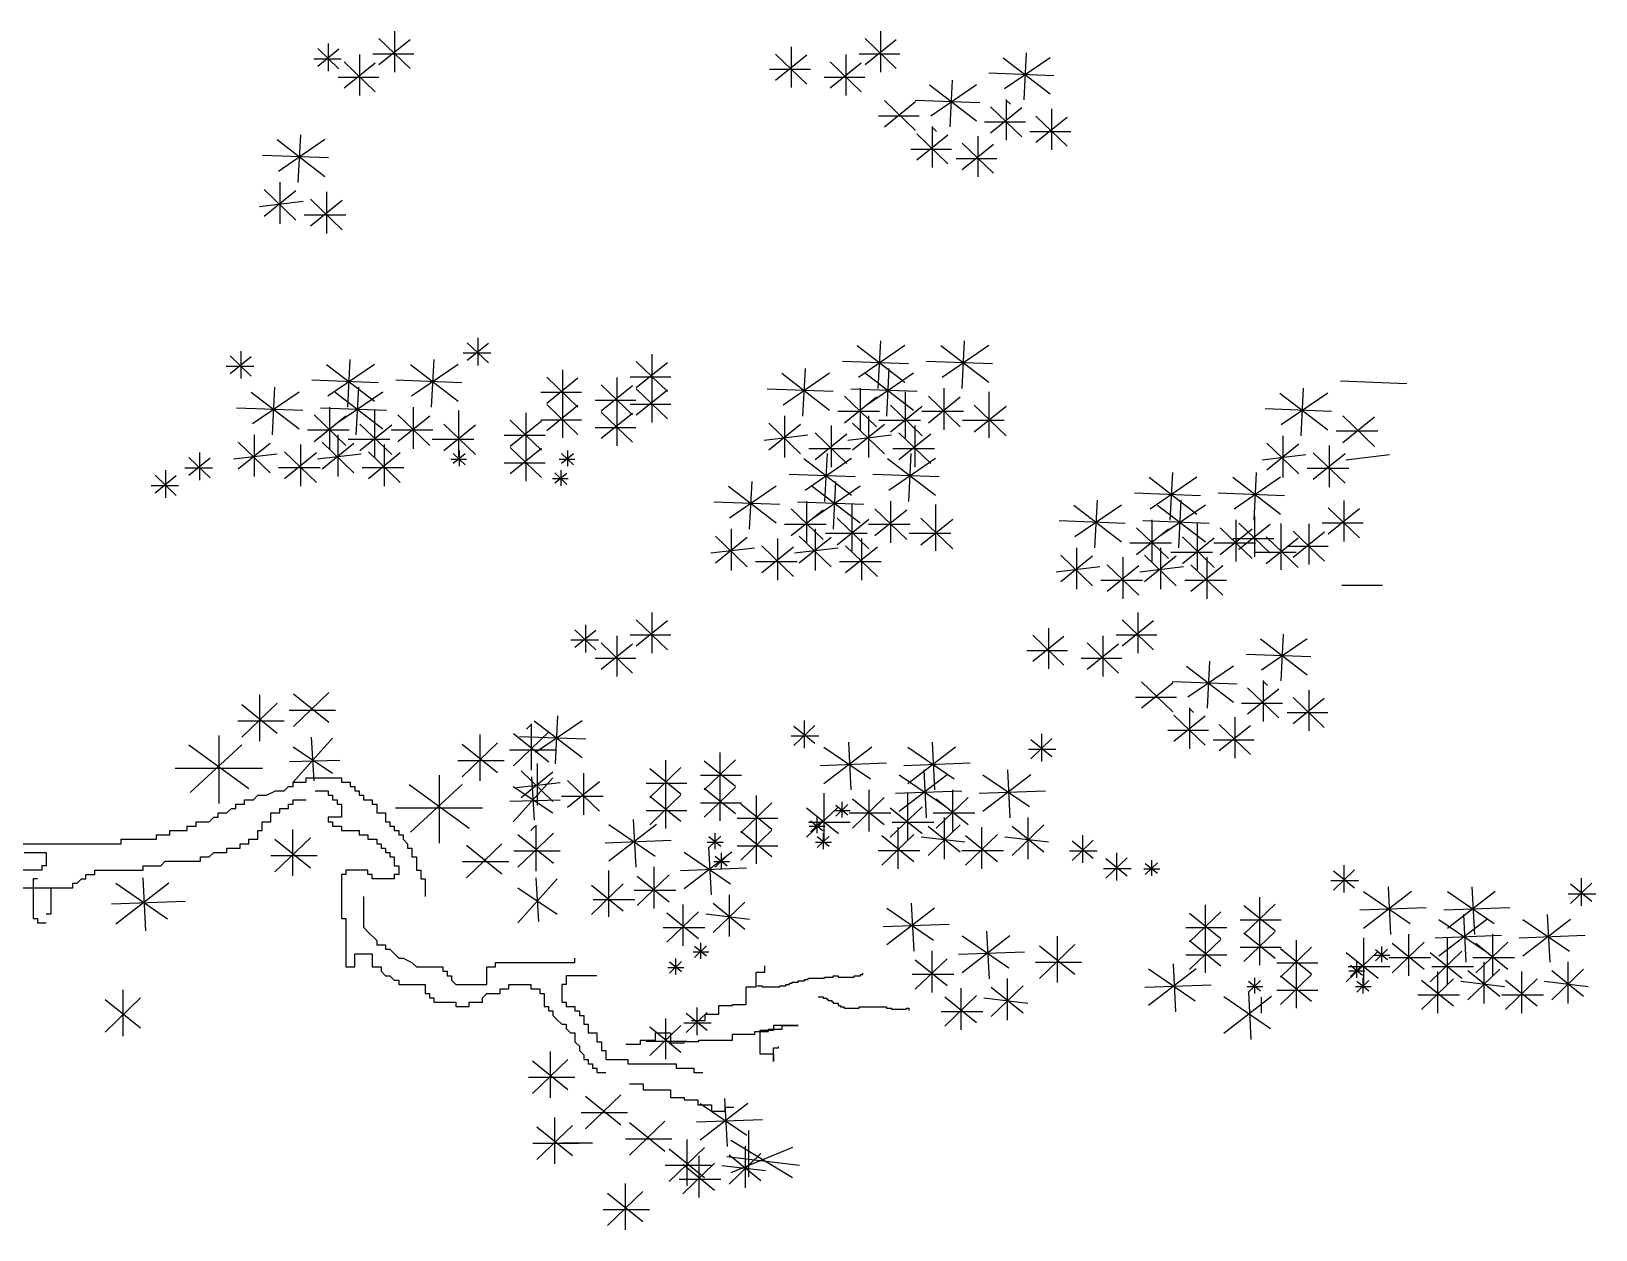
# Model space of a CAD drawing. Header units: inches. Extents: x 131625 to 139700, y 73991 to 80047.
# Drawn here: x 137888 to 138543, y 77978 to 78481 of the extents above; entities that cross this region are included whole.
import ezdxf

# ---------------------------------------------------------------- set-up
doc = ezdxf.new("R2010")
doc.units = ezdxf.units.IN
doc.header["$MEASUREMENT"] = 0
doc.layers.get('0').update_dxf_attribs({"color": 2})
doc.layers.add('cay xanh', color=76, linetype='Continuous')

# ---------------------------------------------------------------- blocks, each defined once
blk = doc.blocks.new('A$C0F0F5736')
at = {"layer": 'cay xanh', "color": 90}
for p, q in [((1763.5, 8977.6), (1763.5, 8897.7)), ((1910.3, 8992.5), (2000.8, 8905.6)), ((2000.8, 8989), (1910.3, 8916)), ((1955.6, 9013.4), (1955.6, 8895.1)), ((3317.9, 8992.5), (3408.4, 8905.6)), ((3408.4, 8989), (3317.9, 8916)), ((3363.1, 9013.4), (3363.1, 8895.1)), ((1801.1, 8933), (1721.2, 8933)), ((1732.9, 8963.5), (1794.1, 8904.8)), ((1794.1, 8961.1), (1732.9, 8911.8)), ((1854.3, 8945.9), (1854.3, 8827.7)), ((2011.2, 8947.3), (1892.9, 8947.3)), ((3059.1, 8947.5), (3149.5, 8860.6)), ((3149.5, 8944), (3059.1, 8871)), ((3104.3, 8968.4), (3104.3, 8850.2)), ((3261.9, 8945.9), (3261.9, 8827.7)), ((3418.8, 8947.3), (3300.5, 8947.3)), ((3718.5, 8936.9), (3854.2, 8832.6)), ((3854.2, 8936.9), (3722, 8846.5)), ((3784.6, 8950.8), (3777.7, 8815.2)), ((1809.1, 8925), (1899.5, 8838.1)), ((1899.5, 8921.5), (1809.1, 8848.5)), ((3160, 8902.3), (3041.7, 8902.3)), ((3216.6, 8925), (3307.1, 8838.1)), ((3307.1, 8921.5), (3216.6, 8848.5)), ((3864.7, 8884.7), (3676.8, 8891.7)), ((1910, 8879.8), (1791.7, 8879.8)), ((3317.5, 8879.8), (3199.2, 8879.8)), ((3504.7, 8858.1), (3640.4, 8753.8)), ((3640.4, 8858.1), (3508.2, 8767.8)), ((3570.8, 8872.1), (3563.9, 8736.5)), ((3374.2, 8812.6), (3464.6, 8725.7)), ((3464.6, 8809.1), (3374.2, 8736.1)), ((3650.9, 8806), (3463, 8813)), ((3681.4, 8795), (3771.9, 8708)), ((3771.9, 8791.5), (3681.4, 8718.5)), ((3726.6, 8815.8), (3726.6, 8697.6)), ((3727.6, 8813.2), (3738.9, 8801.9)), ((3475.1, 8767.4), (3356.8, 8767.4)), ((3782.3, 8749.8), (3664, 8749.8)), ((3813, 8767.6), (3903.5, 8680.7)), ((3903.5, 8764.1), (3813, 8691.1)), ((3858.3, 8788.5), (3858.3, 8670.2)), ((1615.2, 8699.6), (1753.7, 8593.1)), ((1753.7, 8699.6), (1618.8, 8607.3)), ((1682.7, 8713.8), (1675.6, 8575.4)), ((3467.6, 8716.3), (3558.1, 8629.3)), ((3558.1, 8712.8), (3467.6, 8639.8)), ((3512.8, 8737.1), (3512.8, 8618.9)), ((3513.8, 8734.5), (3525.1, 8723.2)), ((3644.5, 8709.7), (3644.5, 8591.5)), ((3913.9, 8722.4), (3795.6, 8722.4)), ((3568.5, 8671.1), (3450.2, 8671.1)), ((3599.2, 8688.9), (3689.7, 8602)), ((3689.7, 8685.4), (3599.2, 8612.4)), ((1764.3, 8646.4), (1572.6, 8653.5)), ((3700.1, 8643.7), (3581.8, 8643.7)), ((1623.5, 8576.1), (1623.5, 8455.4)), ((1690.4, 8520.2), (1563.8, 8505.2)), ((1577.3, 8554.8), (1669.6, 8466.1)), ((1669.6, 8551.2), (1577.3, 8476.7)), ((1711.6, 8526.8), (1803.9, 8438.1)), ((1803.9, 8523.3), (1711.6, 8448.8)), ((1757.8, 8548.1), (1757.8, 8427.5)), ((1814.6, 8480.7), (1693.9, 8480.7)), ((2166.1, 8111.3), (2227.3, 8052.5)), ((2196.7, 8125.4), (2196.7, 8045.5)), ((3362.6, 8117.1), (3355.5, 7978.7)), ((3605.2, 8117.1), (3598.1, 7978.7)), ((1479.3, 8072.9), (1540.5, 8014.2)), ((1540.5, 8070.5), (1479.3, 8021.2)), ((1509.9, 8087), (1509.9, 8007.1)), ((2234.3, 8080.7), (2154.4, 8080.7)), ((2227.3, 8108.9), (2166.1, 8059.6)), ((2700.2, 8077.7), (2700.2, 7959.5)), ((3295.1, 8102.9), (3433.6, 7996.5)), ((3433.6, 8102.9), (3298.7, 8010.7)), ((3537.8, 8102.9), (3676.2, 7996.5)), ((3676.2, 8102.9), (3541.3, 8010.7)), ((1547.5, 8042.3), (1467.6, 8042.3)), ((1758.6, 8048.4), (1897.1, 7941.9)), ((1897.1, 8048.4), (1762.2, 7956.1)), ((1826.1, 8062.6), (1819, 7924.2)), ((2001.3, 8048.4), (2139.8, 7941.9)), ((2139.8, 8048.4), (2004.9, 7956.1)), ((2068.8, 8062.6), (2061.7, 7924.2)), ((2441.4, 8032.7), (2441.4, 7914.5)), ((2655, 8056.8), (2745.4, 7969.9)), ((2745.4, 8053.3), (2655, 7980.3)), ((3076.9, 8022.6), (3215.4, 7916.1)), ((3215.4, 8022.6), (3080.5, 7930.3)), ((3144.4, 8036.8), (3137.3, 7898.4)), ((3444.2, 8049.7), (3252.5, 8056.8)), ((3319.6, 8022.6), (3458.1, 7916.1)), ((3458.1, 8022.6), (3323.2, 7930.3)), ((3387.1, 8036.8), (3380, 7898.4)), ((3686.9, 8049.7), (3495.2, 8056.8)), ((1607.9, 7982.2), (1600.8, 7843.9)), ((1907.8, 7995.2), (1716, 8002.3)), ((1850.6, 7982.2), (1843.5, 7843.9)), ((2150.4, 7995.2), (1958.7, 8002.3)), ((2396.1, 8011.8), (2486.6, 7924.9)), ((2486.6, 8008.4), (2396.1, 7935.3)), ((2553.7, 7989.3), (2644.1, 7902.4)), ((2644.1, 7985.9), (2553.7, 7912.9)), ((2598.9, 8010.2), (2598.9, 7892)), ((2755.8, 8011.6), (2637.6, 8011.6)), ((2655, 7977.5), (2745.4, 7890.6)), ((2700.2, 7998.3), (2700.2, 7880.1)), ((3226, 7969.4), (3034.3, 7976.5)), ((3468.7, 7969.4), (3277, 7976.5)), ((3303.4, 7979.4), (3303.4, 7858.8)), ((3546, 7979.4), (3546, 7858.8)), ((4587, 7979.5), (4579.9, 7841.1)), ((4886.8, 7992.4), (4695.1, 7999.5)), ((1540.5, 7968.1), (1678.9, 7861.6)), ((1678.9, 7968.1), (1544, 7875.8)), ((1783.2, 7968.1), (1921.6, 7861.6)), ((1921.6, 7968.1), (1786.7, 7875.8)), ((2497, 7966.6), (2378.7, 7966.6)), ((2396.1, 7932.5), (2486.6, 7845.6)), ((2441.4, 7953.4), (2441.4, 7835.2)), ((2654.6, 7944.1), (2536.3, 7944.1)), ((2598.9, 7930.9), (2598.9, 7812.7)), ((2755.8, 7932.3), (2637.6, 7932.3)), ((2745.4, 7974), (2655, 7901)), ((3258.7, 7956.7), (3351, 7868)), ((3351, 7953.1), (3258.7, 7878.6)), ((3391.5, 7930.2), (3483.8, 7841.5)), ((3434, 7969.2), (3434, 7835.2)), ((3501.3, 7956.7), (3593.6, 7868)), ((3593.6, 7953.1), (3501.3, 7878.6)), ((3634.2, 7930.2), (3726.5, 7841.5)), ((3676.7, 7969.2), (3676.7, 7835.2)), ((4519.6, 7965.3), (4658, 7858.9)), ((4658, 7965.3), (4523.1, 7873)), ((1689.6, 7914.8), (1497.9, 7921.9)), ((1722.2, 7902.1), (1814.5, 7813.4)), ((1814.5, 7898.6), (1722.2, 7824.1)), ((1932.3, 7914.8), (1740.6, 7921.9)), ((1766.9, 7924.9), (1766.9, 7804.2)), ((1897.5, 7914.7), (1897.5, 7780.7)), ((1964.9, 7902.1), (2057.2, 7813.4)), ((2057.2, 7898.6), (1964.9, 7824.1)), ((2009.6, 7924.9), (2009.6, 7804.2)), ((2140.2, 7914.7), (2140.2, 7780.7)), ((2290.3, 7887.2), (2380.8, 7800.3)), ((2335.5, 7908), (2335.5, 7789.8)), ((2497, 7887.3), (2378.7, 7887.3)), ((2486.6, 7929), (2396.1, 7856)), ((2553.7, 7910), (2644.1, 7823.1)), ((2644.1, 7906.5), (2553.7, 7833.5)), ((3085.2, 7899.1), (3085.2, 7778.4)), ((3360.2, 7912), (3239.5, 7912)), ((3327.9, 7899.1), (3327.9, 7778.4)), ((3478.5, 7885.5), (3357.8, 7885.5)), ((3483.8, 7926.6), (3391.5, 7852.1)), ((3602.9, 7912), (3482.1, 7912)), ((3721.2, 7885.5), (3600.5, 7885.5)), ((3726.5, 7926.6), (3634.2, 7852.1)), ((4668.7, 7912.1), (4477, 7919.2)), ((4701.3, 7899.4), (4793.6, 7810.7)), ((4793.6, 7895.8), (4701.3, 7821.3)), ((1548.7, 7844.5), (1548.7, 7723.9)), ((1823.7, 7857.5), (1703, 7857.5)), ((1791.4, 7844.5), (1791.4, 7723.9)), ((1855.1, 7875.6), (1947.4, 7787)), ((1947.4, 7872.1), (1855.1, 7797.6)), ((2066.4, 7857.5), (1945.7, 7857.5)), ((2097.7, 7875.6), (2190, 7787)), ((2190, 7872.1), (2097.7, 7797.6)), ((2391.2, 7842), (2272.9, 7842)), ((2380.8, 7883.7), (2290.3, 7810.7)), ((2654.6, 7864.8), (2536.3, 7864.8)), ((3152.1, 7843.2), (3025.6, 7828.3)), ((3039, 7877.8), (3131.4, 7789.1)), ((3131.4, 7874.2), (3039, 7799.7)), ((3173.3, 7849.8), (3265.6, 7761.2)), ((3265.6, 7846.3), (3173.3, 7771.8)), ((3219.5, 7871.1), (3219.5, 7750.5)), ((3394.8, 7843.2), (3268.3, 7828.3)), ((3281.7, 7877.8), (3374, 7789.1)), ((3374, 7874.2), (3281.7, 7799.7)), ((3416, 7849.8), (3508.3, 7761.2)), ((3508.3, 7846.3), (3416, 7771.8)), ((3462.2, 7871.1), (3462.2, 7750.5)), ((4527.8, 7841.8), (4527.8, 7721.2)), ((4802.8, 7854.7), (4682.1, 7854.7)), ((1502.6, 7823.3), (1594.9, 7734.6)), ((1594.9, 7819.7), (1502.6, 7745.2)), ((1636.9, 7795.3), (1729.2, 7706.6)), ((1683, 7816.6), (1683, 7696)), ((1745.3, 7823.3), (1837.6, 7734.6)), ((1837.6, 7819.7), (1745.3, 7745.2)), ((1942.1, 7831), (1821.4, 7831)), ((1879.6, 7795.3), (1971.9, 7706.6)), ((1925.7, 7816.6), (1925.7, 7696)), ((2184.8, 7831), (2064.1, 7831)), ((2142.2, 7798.8), (2142.2, 7753.1)), ((2290.3, 7807.8), (2380.8, 7720.9)), ((2380.8, 7804.4), (2290.3, 7731.4)), ((2335.5, 7828.7), (2335.5, 7710.5)), ((2455.9, 7798.8), (2455.9, 7753.1)), ((3276.3, 7803.7), (3155.6, 7803.7)), ((3519, 7803.7), (3398.3, 7803.7)), ((4481.7, 7820.5), (4574, 7731.8)), ((4574, 7816.9), (4481.7, 7742.4)), ((4662.1, 7813.8), (4662.1, 7693.2)), ((1428.1, 7748.2), (1348.1, 7748.2)), ((1359.9, 7778.7), (1421, 7720)), ((1421, 7776.3), (1359.9, 7727)), ((1390.5, 7792.8), (1390.5, 7712.9)), ((1615.7, 7788.7), (1489.1, 7773.7)), ((1739.8, 7749.2), (1619.1, 7749.2)), ((1729.2, 7791.8), (1636.9, 7717.3)), ((1858.4, 7788.7), (1731.8, 7773.7)), ((1982.5, 7749.2), (1861.8, 7749.2)), ((1971.9, 7791.8), (1879.6, 7717.3)), ((2163.7, 7773.2), (2118, 7773.2)), ((2124.7, 7790.7), (2159.7, 7757.1)), ((2159.7, 7789.4), (2124.7, 7761.1)), ((2391.2, 7762.6), (2272.9, 7762.6)), ((2477.4, 7773.2), (2431.7, 7773.2)), ((2438.4, 7790.7), (2473.4, 7757.1)), ((2473.4, 7789.4), (2438.4, 7761.1)), ((3140.5, 7775.8), (3279, 7669.3)), ((3279, 7775.8), (3144.1, 7683.5)), ((3208, 7790), (3200.9, 7651.6)), ((3383.2, 7775.8), (3521.7, 7669.3)), ((3521.7, 7775.8), (3386.8, 7683.5)), ((3450.7, 7790), (3443.6, 7651.6)), ((4594.8, 7786), (4468.2, 7771)), ((4616, 7792.6), (4708.3, 7703.9)), ((4708.3, 7789), (4616, 7714.5)), ((4837.4, 7786), (4710.9, 7771)), ((1261.8, 7727.5), (1322.9, 7668.8)), ((1322.9, 7725.2), (1261.8, 7675.8)), ((1292.3, 7741.6), (1292.3, 7661.7)), ((2458.5, 7716.6), (2412.8, 7716.6)), ((2419.5, 7734.1), (2454.5, 7700.4)), ((2454.5, 7732.7), (2419.5, 7704.5)), ((2437, 7742.1), (2437, 7696.4)), ((2989.8, 7709.6), (2982.7, 7571.3)), ((3289.7, 7722.6), (3097.9, 7729.7)), ((3232.5, 7709.6), (3225.4, 7571.3)), ((3532.3, 7722.6), (3340.6, 7729.7)), ((4140.6, 7721.3), (4279.1, 7614.8)), ((4279.1, 7721.3), (4144.2, 7629)), ((4208.1, 7735.4), (4201, 7597.1)), ((4383.3, 7721.3), (4521.7, 7614.8)), ((4521.7, 7721.3), (4386.8, 7629)), ((4450.7, 7735.4), (4443.6, 7597.1)), ((4718.9, 7746.4), (4598.2, 7746.4)), ((1330, 7697), (1250, 7697)), ((2922.4, 7695.4), (3060.8, 7589)), ((3060.8, 7695.4), (2925.9, 7603.2)), ((3165.1, 7695.4), (3303.5, 7589)), ((3303.5, 7695.4), (3168.6, 7603.2)), ((4289.7, 7668), (4098, 7675.1)), ((4532.4, 7668), (4340.7, 7675.1)), ((3071.5, 7642.2), (2879.8, 7649.3)), ((3104.1, 7629.5), (3196.4, 7540.8)), ((3196.4, 7626), (3104.1, 7551.5)), ((3314.2, 7642.2), (3122.5, 7649.3)), ((3148.8, 7652.3), (3148.8, 7531.6)), ((3279.4, 7642.1), (3279.4, 7508.1)), ((3346.8, 7629.5), (3439.1, 7540.8)), ((3439.1, 7626), (3346.8, 7551.5)), ((3391.5, 7652.3), (3391.5, 7531.6)), ((3522.1, 7642.1), (3522.1, 7508.1)), ((3922.4, 7640.9), (4060.9, 7534.5)), ((4060.9, 7640.9), (3926, 7548.7)), ((3989.9, 7655.1), (3982.8, 7516.8)), ((4165.1, 7640.9), (4303.6, 7534.5)), ((4303.6, 7640.9), (4168.7, 7548.7)), ((4232.6, 7655.1), (4225.5, 7516.8)), ((4659.6, 7633.2), (4750.1, 7546.3)), ((4750.1, 7629.7), (4659.6, 7556.7)), ((4704.9, 7654.1), (4704.9, 7535.8)), ((2930.6, 7571.9), (2930.6, 7451.3)), ((3205.6, 7584.9), (3084.9, 7584.9)), ((3173.3, 7571.9), (3173.3, 7451.3)), ((3237, 7603), (3329.3, 7514.3)), ((3329.3, 7599.5), (3237, 7525)), ((3448.3, 7584.9), (3327.6, 7584.9)), ((3479.6, 7603), (3571.9, 7514.3)), ((3571.9, 7599.5), (3479.6, 7525)), ((4071.5, 7587.7), (3879.8, 7594.8)), ((4104.2, 7575), (4196.5, 7486.3)), ((4196.5, 7571.5), (4104.2, 7497)), ((4314.2, 7587.7), (4122.5, 7594.8)), ((4148.9, 7597.7), (4148.9, 7477.1)), ((4279.5, 7587.6), (4279.5, 7453.6)), ((4346.9, 7575), (4439.2, 7486.3)), ((4439.2, 7571.5), (4346.9, 7497)), ((4391.6, 7597.7), (4391.6, 7477.1)), ((4400.8, 7588.2), (4491.3, 7501.3)), ((4491.3, 7584.7), (4400.8, 7511.7)), ((4446, 7609.1), (4446, 7490.9)), ((4522.2, 7587.6), (4522.2, 7453.6)), ((4603.6, 7586.6), (4603.6, 7468.4)), ((4760.5, 7588), (4642.2, 7588)), ((2884.5, 7550.7), (2976.8, 7462)), ((2976.8, 7547.1), (2884.5, 7472.6)), ((3018.8, 7522.7), (3111.1, 7434)), ((3064.9, 7544), (3064.9, 7423.4)), ((3127.2, 7550.7), (3219.5, 7462)), ((3219.5, 7547.1), (3127.2, 7472.6)), ((3324, 7558.4), (3203.3, 7558.4)), ((3261.5, 7522.7), (3353.8, 7434)), ((3307.6, 7544), (3307.6, 7423.4)), ((3566.7, 7558.4), (3446, 7558.4)), ((4205.7, 7530.3), (4085, 7530.3)), ((4237, 7548.5), (4329.3, 7459.8)), ((4329.3, 7545), (4237, 7470.5)), ((4448.4, 7530.3), (4327.7, 7530.3)), ((4501.7, 7543), (4383.4, 7543)), ((4479.7, 7548.5), (4572, 7459.8)), ((4572, 7545), (4479.7, 7470.5)), ((4558.4, 7565.7), (4648.8, 7478.8)), ((4648.8, 7562.2), (4558.4, 7489.2)), ((2997.6, 7516.1), (2871, 7501.1)), ((3121.7, 7476.6), (3001, 7476.6)), ((3111.1, 7519.2), (3018.8, 7444.7)), ((3240.3, 7516.1), (3113.7, 7501.1)), ((3364.4, 7476.6), (3243.7, 7476.6)), ((3353.8, 7519.2), (3261.5, 7444.7)), ((3884.6, 7496.1), (3976.9, 7407.4)), ((3976.9, 7492.6), (3884.6, 7418.1)), ((3930.7, 7517.4), (3930.7, 7396.8)), ((4065, 7489.5), (4065, 7368.9)), ((4127.2, 7496.1), (4219.5, 7407.4)), ((4219.5, 7492.6), (4127.2, 7418.1)), ((4173.4, 7517.4), (4173.4, 7396.8)), ((4324, 7503.8), (4203.3, 7503.8)), ((4307.7, 7489.5), (4307.7, 7368.9)), ((4566.7, 7503.8), (4446, 7503.8)), ((4659.3, 7520.5), (4541, 7520.5)), ((3997.6, 7461.6), (3871.1, 7446.6)), ((4018.8, 7468.2), (4111.2, 7379.5)), ((4111.2, 7464.6), (4018.8, 7390.1)), ((4240.3, 7461.6), (4113.8, 7446.6)), ((4261.5, 7468.2), (4353.8, 7379.5)), ((4353.8, 7464.6), (4261.5, 7390.1)), ((4121.8, 7422.1), (4001.1, 7422.1)), ((4364.5, 7422.1), (4243.8, 7422.1)), ((4816.8, 7408.1), (4698.5, 7408.1)), ((2655, 7308.8), (2745.4, 7221.9)), ((2745.4, 7305.4), (2655, 7232.3)), ((2700.2, 7329.7), (2700.2, 7211.5)), ((4062.5, 7308.8), (4153, 7221.9)), ((4153, 7305.4), (4062.5, 7232.3)), ((4107.7, 7329.7), (4107.7, 7211.5)), ((2477.6, 7279.8), (2538.7, 7221.1)), ((2538.7, 7277.5), (2477.6, 7228.1)), ((2508.1, 7293.9), (2508.1, 7214.1)), ((2598.9, 7262.2), (2598.9, 7144)), ((2755.8, 7263.6), (2637.6, 7263.6)), ((3803.7, 7263.9), (3894.2, 7176.9)), ((3894.2, 7260.4), (3803.7, 7187.4)), ((3848.9, 7284.7), (3848.9, 7166.5)), ((4006.5, 7262.2), (4006.5, 7144)), ((4163.4, 7263.6), (4045.1, 7263.6)), ((4463.2, 7253.2), (4598.8, 7148.9)), ((4598.8, 7253.2), (4466.6, 7162.8)), ((4529.3, 7267.1), (4522.3, 7131.5)), ((2545.7, 7249.3), (2465.8, 7249.3)), ((2553.7, 7241.4), (2644.1, 7154.4)), ((2644.1, 7237.9), (2553.7, 7164.9)), ((3904.6, 7218.7), (3786.3, 7218.7)), ((3961.2, 7241.4), (4051.7, 7154.4)), ((4051.7, 7237.9), (3961.2, 7164.9)), ((4609.3, 7201.1), (4421.4, 7208)), ((2654.6, 7196.2), (2536.3, 7196.2)), ((4062.1, 7196.2), (3943.8, 7196.2)), ((4249.4, 7174.5), (4385, 7070.2)), ((4385, 7174.5), (4252.8, 7084.1)), ((4315.5, 7188.4), (4308.5, 7052.8)), ((4118.8, 7128.9), (4209.2, 7042)), ((4209.2, 7125.4), (4118.8, 7052.4)), ((4395.5, 7122.3), (4207.6, 7129.3)), ((4471.3, 7132.2), (4471.3, 7014)), ((4472.2, 7129.5), (4483.5, 7118.3)), ((1564.2, 7090.9), (1564.2, 6956.8)), ((1764.7, 7098.3), (1662.2, 6999.7)), ((1662.2, 7094.3), (1764.7, 7011.5)), ((4219.7, 7083.7), (4101.4, 7083.7)), ((4426, 7111.3), (4516.5, 7024.4)), ((4516.5, 7107.8), (4426, 7034.8)), ((4557.6, 7083.9), (4648.1, 6997)), ((4648.1, 7080.5), (4557.6, 7007.4)), ((4602.9, 7104.8), (4602.9, 6986.6)), ((1615.5, 7067.2), (1512.9, 6968.7)), ((1512.9, 7063.3), (1615.5, 6980.5)), ((1650.3, 7047), (1784.4, 7047)), ((2427.3, 7030.1), (2420.2, 6891.7)), ((4212.2, 7032.6), (4302.7, 6945.7)), ((4302.7, 7029.1), (4212.2, 6956.1)), ((4257.5, 7053.5), (4257.5, 6935.2)), ((4258.4, 7050.8), (4269.7, 7039.5)), ((4389.1, 7026.1), (4389.1, 6907.9)), ((4526.9, 7066.1), (4408.6, 7066.1)), ((4658.5, 7038.7), (4540.2, 7038.7)), ((1501.1, 7016), (1635.2, 7016)), ((2402.6, 6983.5), (2300.1, 6885)), ((2300.1, 6979.6), (2402.6, 6896.8)), ((2350.2, 7004.1), (2337.5, 6991.4)), ((2351.3, 7007.2), (2351.3, 6873.1)), ((2359.8, 7015.9), (2498.3, 6909.5)), ((2498.3, 7015.9), (2363.4, 6923.7)), ((3172.4, 7002.7), (3111.3, 6944)), ((3111.3, 7000.3), (3172.4, 6951)), ((3141.9, 7016.8), (3141.9, 6936.9)), ((3828.7, 6978.4), (3828.7, 6898.5)), ((4313.1, 6987.4), (4194.8, 6987.4)), ((4343.8, 7005.2), (4434.3, 6918.3)), ((4434.3, 7001.7), (4343.8, 6928.7)), ((1359.6, 6946), (1533.2, 6819.9)), ((1513.4, 6946), (1363.5, 6808)), ((1446.4, 6973.6), (1446.4, 6776.5)), ((1776.1, 6965.9), (1661.3, 6838.4)), ((1661.3, 6940.4), (1776.1, 6863.9)), ((1714.1, 6968.7), (1722, 6842.5)), ((2253.4, 6952.5), (2150.9, 6853.9)), ((2150.9, 6948.5), (2253.4, 6865.7)), ((2202.1, 6976.1), (2202.1, 6842.1)), ((2508.9, 6962.7), (2317.2, 6969.8)), ((3104.3, 6972.1), (3184.2, 6972.1)), ((3198.8, 6939.8), (3333.7, 6847.6)), ((3337.2, 6939.8), (3198.8, 6833.4)), ((3269.8, 6954), (3276.9, 6815.6)), ((3579.9, 6939.8), (3441.5, 6833.4)), ((3441.5, 6939.8), (3576.4, 6847.6)), ((3512.5, 6954), (3519.6, 6815.6)), ((3791.1, 6933.8), (3871, 6933.8)), ((3859.2, 6964.3), (3798.1, 6905.6)), ((3798.1, 6962), (3859.2, 6912.6)), ((4444.7, 6960), (4326.4, 6960)), ((1651, 6897.7), (1796.9, 6901.6)), ((2139, 6901.2), (2273.1, 6901.2)), ((2288.2, 6932.3), (2422.4, 6932.3)), ((2368.1, 6892.4), (2368.1, 6771.8)), ((2739.7, 6901.6), (2739.7, 6783.4)), ((2942.4, 6903.3), (2852, 6816.3)), ((2852, 6899.8), (2942.4, 6826.8)), ((2897.2, 6924.1), (2897.2, 6805.9)), ((3188.1, 6886.6), (3379.8, 6893.7)), ((3430.8, 6886.6), (3622.5, 6893.7)), ((1320.1, 6879), (1572.6, 6879)), ((2084.3, 6858.8), (2084.3, 6661.7)), ((2414, 6851.1), (2299.2, 6723.6)), ((2321.9, 6871.1), (2414.2, 6782.4)), ((2414.2, 6867.6), (2321.9, 6793.1)), ((2352, 6853.9), (2359.9, 6727.8)), ((2456.2, 6843.2), (2548.5, 6754.5)), ((2502.4, 6864.5), (2502.4, 6743.8)), ((2784.9, 6880.8), (2694.4, 6793.9)), ((2694.4, 6877.3), (2784.9, 6804.3)), ((2841.5, 6858.1), (2959.8, 6858.1)), ((2897.2, 6844.8), (2897.2, 6726.6)), ((3417, 6859.5), (3551.9, 6767.2)), ((3555.4, 6859.5), (3417, 6753)), ((3488, 6873.7), (3495.1, 6735.3)), ((3798.1, 6859.5), (3659.6, 6753)), ((3659.6, 6859.5), (3794.5, 6767.2)), ((3730.6, 6873.7), (3737.7, 6735.3)), ((1997.5, 6831.2), (2171.1, 6705.1)), ((2151.3, 6831.2), (2001.4, 6693.3)), ((2299.2, 6825.6), (2414, 6749.1)), ((2435, 6836.6), (2308.5, 6821.6)), ((2559.2, 6797.1), (2438.5, 6797.1)), ((2548.5, 6839.6), (2456.2, 6765.1)), ((2684, 6835.6), (2802.3, 6835.6)), ((2784.9, 6801.4), (2694.4, 6714.5)), ((2694.4, 6798), (2784.9, 6725)), ((2739.7, 6822.3), (2739.7, 6704.1)), ((2942.4, 6823.9), (2852, 6737)), ((2852, 6820.5), (2942.4, 6747.4)), ((3003, 6799.5), (3003, 6681.2)), ((3198.4, 6806.1), (3198.4, 6672.1)), ((3329, 6816.3), (3329, 6695.7)), ((3406.3, 6806.3), (3598, 6813.4)), ((3441, 6806.1), (3441, 6672.1)), ((3571.7, 6816.3), (3571.7, 6695.7)), ((3649, 6806.3), (3840.7, 6813.4)), ((1958.1, 6764.2), (2210.5, 6764.2)), ((2288.9, 6783), (2434.9, 6786.9)), ((2684, 6756.2), (2802.3, 6756.2)), ((2841.5, 6778.7), (2959.8, 6778.7)), ((3048.3, 6778.6), (2957.8, 6691.7)), ((2957.8, 6775.1), (3048.3, 6702.1)), ((3240.8, 6767.1), (3148.5, 6678.4)), ((3148.5, 6763.5), (3240.8, 6689)), ((3229.1, 6755.7), (3274.8, 6755.7)), ((3268.1, 6773.2), (3233.1, 6739.6)), ((3233.1, 6771.8), (3268.1, 6743.6)), ((3250.6, 6781.2), (3250.6, 6735.5)), ((3373.7, 6793.6), (3281.4, 6704.9)), ((3281.4, 6790), (3373.7, 6715.5)), ((3483.5, 6767.1), (3391.2, 6678.4)), ((3391.2, 6763.5), (3483.5, 6689)), ((3616.4, 6793.6), (3524.1, 6704.9)), ((3524.1, 6790), (3616.4, 6715.5)), ((2363, 6710.9), (2350.2, 6698.1)), ((2364.1, 6713.9), (2364.1, 6579.9)), ((2575.7, 6716), (2710.6, 6623.8)), ((2714.2, 6716), (2575.7, 6609.6)), ((2646.7, 6730.2), (2653.8, 6591.8)), ((2947.4, 6733.4), (3065.7, 6733.4)), ((3003, 6720.1), (3003, 6601.9)), ((3153.8, 6722.4), (3274.5, 6722.4)), ((3156.3, 6710.3), (3202.1, 6710.3)), ((3195.3, 6727.7), (3160.4, 6694.1)), ((3160.4, 6726.4), (3195.3, 6698.2)), ((3177.9, 6735.8), (3177.9, 6690.1)), ((3272.2, 6748.9), (3392.9, 6748.9)), ((3396.5, 6722.4), (3517.2, 6722.4)), ((3412.9, 6708), (3412.9, 6587.4)), ((3593.3, 6714.7), (3501, 6626)), ((3501, 6711.1), (3593.3, 6636.6)), ((3514.9, 6748.9), (3635.6, 6748.9)), ((3547.1, 6736), (3547.1, 6615.4)), ((3655.5, 6708), (3655.5, 6587.4)), ((3836, 6714.7), (3743.7, 6626)), ((3743.7, 6711.1), (3836, 6636.6)), ((3789.8, 6736), (3789.8, 6615.4)), ((1711.5, 6677), (1608.9, 6578.4)), ((1608.9, 6673), (1711.5, 6590.2)), ((1660.2, 6700.6), (1660.2, 6566.6)), ((2415.4, 6690.3), (2312.8, 6591.7)), ((2312.8, 6686.3), (2415.4, 6603.5)), ((2565.1, 6662.8), (2756.8, 6669.9)), ((2861.2, 6664.7), (2906.9, 6664.7)), ((2900.2, 6682.1), (2865.2, 6648.5)), ((2865.2, 6680.8), (2900.2, 6652.6)), ((2882.7, 6690.2), (2882.7, 6644.5)), ((3048.3, 6699.3), (2957.8, 6612.3)), ((2957.8, 6695.8), (3048.3, 6622.8)), ((3174.9, 6664.7), (3220.6, 6664.7)), ((3213.9, 6682.1), (3178.9, 6648.5)), ((3178.9, 6680.8), (3213.9, 6652.6)), ((3196.4, 6690.2), (3196.4, 6644.5)), ((3459, 6686.7), (3366.7, 6598.1)), ((3366.7, 6683.2), (3459, 6608.7)), ((3480.2, 6680.1), (3606.8, 6665.2)), ((3701.7, 6686.7), (3609.4, 6598.1)), ((3609.4, 6683.2), (3701.7, 6608.7)), ((3722.9, 6680.1), (3849.4, 6665.2)), ((3978.7, 6670.1), (3917.6, 6611.4)), ((3917.6, 6667.8), (3978.7, 6618.4)), ((3948.1, 6684.2), (3948.1, 6604.3)), ((1597.1, 6625.7), (1731.2, 6625.7)), ((2266.2, 6659.2), (2163.6, 6560.7)), ((2163.6, 6655.3), (2266.2, 6572.5)), ((2301, 6639), (2435.1, 6639)), ((2793.9, 6635.7), (2928.8, 6543.4)), ((2932.4, 6635.7), (2793.9, 6529.2)), ((2864.9, 6649.9), (2872, 6511.5)), ((2919.1, 6625.5), (2884.1, 6591.9)), ((2884.1, 6624.1), (2919.1, 6595.9)), ((2901.6, 6633.5), (2901.6, 6587.8)), ((2947.4, 6654.1), (3065.7, 6654.1)), ((3356.1, 6640.6), (3476.8, 6640.6)), ((3598.7, 6640.6), (3719.4, 6640.6)), ((3910.5, 6639.6), (3990.4, 6639.6)), ((4076.8, 6619), (4015.7, 6560.2)), ((4015.7, 6616.6), (4076.8, 6567.3)), ((4046.2, 6633), (4046.2, 6553.2)), ((2151.8, 6608), (2285.9, 6608)), ((2575.3, 6582.3), (2575.3, 6448.3)), ((2705.9, 6592.5), (2705.9, 6471.9)), ((2783.2, 6582.5), (2975, 6589.6)), ((2880.1, 6608), (2925.8, 6608)), ((4008.6, 6588.4), (4088.6, 6588.4)), ((4125.7, 6586.7), (4171.4, 6586.7)), ((4164.7, 6604.2), (4129.7, 6570.6)), ((4129.7, 6602.8), (4164.7, 6574.6)), ((4147.2, 6612.2), (4147.2, 6566.5)), ((4735.7, 6584), (4674.5, 6525.3)), ((4674.5, 6581.6), (4735.7, 6532.3)), ((4705.1, 6598.1), (4705.1, 6518.2)), ((1301.6, 6545.1), (1147.7, 6426.9)), ((1147.7, 6545.1), (1297.6, 6442.7)), ((1226.6, 6560.9), (1234.5, 6407.2)), ((2426.8, 6557.9), (2312, 6430.4)), ((2312, 6532.4), (2426.8, 6455.9)), ((2364.8, 6560.7), (2372.7, 6434.5)), ((2617.8, 6543.3), (2525.5, 6454.6)), ((2525.5, 6539.7), (2617.8, 6465.2)), ((2649.1, 6525.1), (2769.8, 6525.1)), ((2750.6, 6569.8), (2658.3, 6481.1)), ((2658.3, 6566.2), (2750.6, 6491.7)), ((4667.5, 6553.5), (4747.4, 6553.5)), ((4833, 6535.3), (4840.1, 6396.9)), ((5075.7, 6535.3), (5082.8, 6396.9)), ((5422.5, 6545.6), (5361.3, 6486.9)), ((5361.3, 6543.3), (5422.5, 6493.9)), ((5391.9, 6559.7), (5391.9, 6479.8)), ((1135.9, 6486), (1348.9, 6493.9)), ((2530.8, 6498.6), (2651.5, 6498.6)), ((2789.8, 6484.2), (2789.8, 6363.6)), ((2970.2, 6490.9), (2877.9, 6402.2)), ((2877.9, 6487.3), (2970.2, 6412.8)), ((2924.1, 6512.2), (2924.1, 6391.5)), ((3452, 6487.3), (3459.1, 6348.9)), ((4302.9, 6482.9), (4302.9, 6364.7)), ((4505.7, 6484.6), (4415.2, 6397.6)), ((4415.2, 6481.1), (4505.7, 6408.1)), ((4460.4, 6505.4), (4460.4, 6387.2)), ((4762, 6521.1), (4896.9, 6428.9)), ((4900.5, 6521.1), (4762, 6414.7)), ((5143.1, 6521.1), (5004.7, 6414.7)), ((5004.7, 6521.1), (5139.6, 6428.9)), ((5354.3, 6515.1), (5434.2, 6515.1)), ((2835.9, 6462.9), (2743.6, 6374.2)), ((2743.6, 6459.4), (2835.9, 6384.9)), ((2857.1, 6456.3), (2983.7, 6441.3)), ((3381, 6473.1), (3515.9, 6380.8)), ((3519.4, 6473.1), (3381, 6366.6)), ((4348.1, 6462.1), (4257.7, 6375.2)), ((4257.7, 6458.6), (4348.1, 6385.6)), ((4404.8, 6439.4), (4523.1, 6439.4)), ((4751.4, 6467.9), (4943.1, 6475)), ((4980.2, 6440.8), (5115.1, 6348.5)), ((5118.6, 6440.8), (4980.2, 6334.4)), ((4994, 6467.9), (5185.8, 6475)), ((5051.2, 6455), (5058.3, 6316.6)), ((5361.3, 6440.8), (5222.9, 6334.4)), ((5222.9, 6440.8), (5357.8, 6348.5)), ((5293.9, 6455), (5301, 6316.6)), ((2733, 6416.8), (2853.7, 6416.8)), ((3370.3, 6419.9), (3562, 6426.9)), ((3599.1, 6392.7), (3734, 6300.5)), ((3737.6, 6392.7), (3599.1, 6286.3)), ((3670.1, 6406.9), (3677.2, 6268.6)), ((3874.3, 6391.9), (3874.3, 6257.9)), ((4247.2, 6416.9), (4365.5, 6416.9)), ((4302.9, 6403.6), (4302.9, 6285.4)), ((4505.7, 6405.2), (4415.2, 6318.3)), ((4415.2, 6401.8), (4505.7, 6328.7)), ((4460.4, 6426.1), (4460.4, 6307.9)), ((4892.2, 6397.6), (4892.2, 6277)), ((4969.5, 6387.6), (5161.2, 6394.7)), ((5134.9, 6397.6), (5134.9, 6277)), ((5212.2, 6387.6), (5403.9, 6394.7)), ((2819.9, 6346.8), (2865.7, 6346.8)), ((2859, 6364.3), (2824, 6330.7)), ((2824, 6362.9), (2859, 6334.7)), ((2841.5, 6372.3), (2841.5, 6326.6)), ((3511.2, 6349.6), (3511.2, 6228.9)), ((3588.5, 6339.5), (3780.2, 6346.6)), ((3925.6, 6368.2), (3823, 6269.7)), ((3823, 6364.3), (3925.6, 6281.5)), ((4348.1, 6382.7), (4257.7, 6295.8)), ((4257.7, 6379.3), (4348.1, 6306.3)), ((4404.8, 6360), (4523.1, 6360)), ((4611.5, 6359.9), (4521, 6273)), ((4521, 6356.4), (4611.5, 6283.4)), ((4566.3, 6380.8), (4566.3, 6262.6)), ((4804.1, 6348.4), (4711.8, 6259.7)), ((4711.8, 6344.8), (4804.1, 6270.3)), ((4761.6, 6387.4), (4761.6, 6253.4)), ((4831.3, 6354.5), (4796.3, 6320.9)), ((4796.3, 6353.1), (4831.3, 6324.9)), ((4813.8, 6362.5), (4813.8, 6316.8)), ((4936.9, 6374.9), (4844.6, 6286.2)), ((4844.6, 6371.3), (4936.9, 6296.8)), ((5046.7, 6348.4), (4954.4, 6259.7)), ((4954.4, 6344.8), (5046.7, 6270.3)), ((5004.3, 6387.4), (5004.3, 6253.4)), ((5179.6, 6374.9), (5087.3, 6286.2)), ((5087.3, 6371.3), (5179.6, 6296.8)), ((2747.2, 6301.4), (2793, 6301.4)), ((2786.2, 6318.8), (2751.3, 6285.2)), ((2751.3, 6317.5), (2786.2, 6289.3)), ((2768.7, 6326.9), (2768.7, 6281.2)), ((3555.9, 6326.8), (3463.6, 6238.1)), ((3463.6, 6323.3), (3555.9, 6248.8)), ((3811.2, 6317), (3945.3, 6317)), ((4210, 6311.5), (4217.1, 6173.1)), ((4247.2, 6337.5), (4365.5, 6337.5)), ((4510.6, 6314.7), (4628.9, 6314.7)), ((4566.3, 6301.4), (4566.3, 6183.2)), ((4717, 6303.7), (4837.7, 6303.7)), ((4758.6, 6309), (4723.6, 6275.4)), ((4723.6, 6307.7), (4758.6, 6279.5)), ((4741.1, 6317.1), (4741.1, 6271.4)), ((4792.3, 6337), (4838, 6337)), ((4835.4, 6330.2), (4956.1, 6330.2)), ((4959.7, 6303.7), (5080.4, 6303.7)), ((5078.1, 6330.2), (5198.8, 6330.2)), ((5110.4, 6317.3), (5110.4, 6196.7)), ((5353.1, 6317.3), (5353.1, 6196.7)), ((3454.4, 6282.2), (3575.1, 6282.2)), ((3729.3, 6269.2), (3729.3, 6148.6)), ((4138.9, 6297.3), (4273.9, 6205.1)), ((4277.4, 6297.3), (4138.9, 6190.9)), ((4463.4, 6263.5), (4428.4, 6229.8)), ((4428.4, 6262.1), (4463.4, 6233.9)), ((4445.9, 6271.5), (4445.9, 6225.8)), ((4611.5, 6280.6), (4521, 6193.7)), ((4521, 6277.1), (4611.5, 6204.1)), ((4719.6, 6291.6), (4765.3, 6291.6)), ((4777.1, 6263.5), (4742.1, 6229.8)), ((4742.1, 6262.1), (4777.1, 6233.9)), ((4759.6, 6271.5), (4759.6, 6225.8)), ((5022.2, 6268.1), (4929.9, 6179.4)), ((4929.9, 6264.5), (5022.2, 6190)), ((4976.1, 6289.3), (4976.1, 6168.7)), ((5043.4, 6261.5), (5170, 6246.5)), ((5156.5, 6296), (5064.2, 6207.3)), ((5064.2, 6292.4), (5156.5, 6217.9)), ((5264.9, 6268.1), (5172.6, 6179.4)), ((5172.6, 6264.5), (5264.9, 6190)), ((5218.8, 6289.3), (5218.8, 6168.7)), ((5286.1, 6261.5), (5412.7, 6246.5)), ((5399.2, 6296), (5306.9, 6207.3)), ((5306.9, 6292.4), (5399.2, 6217.9)), ((1220, 6213), (1117.4, 6114.4)), ((1117.4, 6209), (1220, 6126.3)), ((1168.7, 6236.6), (1168.7, 6102.6)), ((3641.2, 6220), (3548.9, 6131.3)), ((3548.9, 6216.5), (3641.2, 6142)), ((3595, 6241.3), (3595, 6120.7)), ((3662.4, 6213.4), (3789, 6198.4)), ((3775.5, 6248), (3683.2, 6159.3)), ((3683.2, 6244.4), (3775.5, 6169.9)), ((4128.3, 6244.1), (4320, 6251.2)), ((4357.1, 6217), (4492, 6124.7)), ((4495.6, 6217), (4357.1, 6110.5)), ((4424.4, 6246), (4470.1, 6246)), ((4428.1, 6231.2), (4435.2, 6092.8)), ((4464.8, 6214.9), (4464.8, 6169.1)), ((4510.6, 6235.4), (4628.9, 6235.4)), ((4738.1, 6246), (4783.8, 6246)), ((4919.3, 6221.9), (5040, 6221.9)), ((5162, 6221.9), (5282.7, 6221.9)), ((2861, 6171.3), (2799.9, 6112.5)), ((2799.9, 6168.9), (2861, 6119.6)), ((2830.5, 6185.4), (2830.5, 6105.5)), ((3538.2, 6173.9), (3658.9, 6173.9)), ((2784.9, 6132.8), (2694.4, 6045.9)), ((2694.4, 6129.3), (2784.9, 6056.3)), ((2739.7, 6153.7), (2739.7, 6035.4)), ((2792.8, 6140.7), (2872.8, 6140.7)), ((2684, 6087.6), (2802.3, 6087.6)), ((2457.5, 6034.5), (2355, 5935.9)), ((2355, 6030.5), (2457.5, 5947.8)), ((2406.3, 6058.1), (2406.3, 5924.1)), ((2343.2, 5983.2), (2477.3, 5983.2)), ((2610.6, 5932.5), (2508.1, 5833.9)), ((2508.1, 5928.5), (2610.6, 5845.8)), ((2978.8, 5907.3), (2840.3, 5800.9)), ((2840.3, 5907.3), (2975.2, 5815.1)), ((2911.3, 5921.5), (2918.4, 5783.2)), ((2419, 5866.9), (2419, 5732.9)), ((2738.2, 5856), (2635.7, 5757.4)), ((2635.7, 5852), (2738.2, 5769.3)), ((2829.7, 5854.1), (3021.4, 5861.2)), ((2470.3, 5843.2), (2367.7, 5744.7)), ((2367.7, 5839.3), (2470.3, 5756.5)), ((2623.8, 5804.7), (2758, 5804.7)), ((2801.8, 5803.1), (2801.8, 5669.1)), ((2929.1, 5801), (3108.2, 5692.8)), ((2980.4, 5828.6), (2980.4, 5694.6)), ((2355.9, 5792), (2490, 5792)), ((2439.5, 5792.9), (2528.9, 5792.9)), ((2853.1, 5779.5), (2750.5, 5680.9)), ((2750.5, 5775.5), (2853.1, 5692.8)), ((2836.2, 5755.9), (2836.2, 5635.3)), ((3016.6, 5762.5), (2924.3, 5673.9)), ((2924.3, 5759), (3016.6, 5684.5)), ((3108.2, 5779.5), (2929.1, 5706.4)), ((2970.5, 5783.8), (2970.5, 5663.2)), ((2738.7, 5728.2), (2872.8, 5728.2)), ((2882.4, 5734.6), (2790, 5645.9)), ((2790, 5731.1), (2882.4, 5656.6)), ((2903.6, 5728), (3030.1, 5713)), ((2917.3, 5753.7), (3127.9, 5728.2)), ((2623.2, 5675.6), (2623.2, 5541.6)), ((2779.4, 5688.5), (2900.1, 5688.5)), ((2674.4, 5652), (2571.9, 5553.4)), ((2571.9, 5648), (2674.4, 5565.3)), ((2560, 5600.7), (2694.2, 5600.7))]:
    blk.add_line(p, q, dxfattribs=at)
at = {"layer": 'cay xanh', "color": 8}
for p, q in [((1699.6, 6838.4), (1699.6, 6851.1)), ((1699.6, 6851.1), (1801.6, 6851.1)), ((1801.6, 6851.1), (1801.6, 6838.4)), ((1546.5, 6787.4), (1559.2, 6800.1)), ((1559.2, 6800.1), (1584.7, 6800.1)), ((1584.7, 6800.1), (1610.3, 6812.9)), ((1610.3, 6812.9), (1635.8, 6812.9)), ((1635.8, 6812.9), (1648.5, 6825.6)), ((1648.5, 6825.6), (1661.3, 6825.6)), ((1661.3, 6825.6), (1661.3, 6838.4)), ((1661.3, 6838.4), (1699.6, 6838.4)), ((1725.1, 6812.9), (1763.4, 6812.9)), ((1763.4, 6812.9), (1763.4, 6800.1)), ((1763.4, 6800.1), (1776.1, 6800.1)), ((1776.1, 6800.1), (1776.1, 6787.4)), ((1801.6, 6838.4), (1827.1, 6838.4)), ((1827.1, 6838.4), (1827.1, 6825.6)), ((1827.1, 6825.6), (1839.9, 6825.6)), ((1839.9, 6825.6), (1839.9, 6812.9)), ((1839.9, 6812.9), (1852.7, 6812.9)), ((1852.7, 6812.9), (1852.7, 6800.1)), ((1852.7, 6800.1), (1865.4, 6800.1)), ((1865.4, 6800.1), (1865.4, 6787.4)), ((1469.9, 6749.1), (1482.7, 6761.9)), ((1482.7, 6761.9), (1495.4, 6761.9)), ((1495.4, 6761.9), (1495.4, 6774.6)), ((1495.4, 6774.6), (1520.9, 6774.6)), ((1520.9, 6787.4), (1546.5, 6787.4)), ((1520.9, 6774.6), (1520.9, 6787.4)), ((1623, 6749.1), (1623, 6761.9)), ((1623, 6761.9), (1648.5, 6761.9)), ((1648.5, 6761.9), (1648.5, 6774.6)), ((1648.5, 6774.6), (1661.3, 6774.6)), ((1661.3, 6774.6), (1661.3, 6787.4)), ((1661.3, 6787.4), (1699.6, 6787.4)), ((1776.1, 6787.4), (1788.9, 6787.4)), ((1788.9, 6787.4), (1788.9, 6774.6)), ((1788.9, 6774.6), (1801.6, 6774.6)), ((1801.6, 6774.6), (1801.6, 6736.4)), ((1865.4, 6787.4), (1890.9, 6787.4)), ((1890.9, 6787.4), (1890.9, 6774.6)), ((1890.9, 6774.6), (1903.7, 6774.6)), ((1903.7, 6774.6), (1903.7, 6749.1)), ((1355.1, 6710.9), (1380.6, 6710.9)), ((1355.1, 6698.1), (1355.1, 6710.9)), ((1380.6, 6710.9), (1380.6, 6723.6)), ((1380.6, 6723.6), (1418.9, 6723.6)), ((1418.9, 6723.6), (1431.6, 6736.4)), ((1431.6, 6736.4), (1444.4, 6736.4)), ((1444.4, 6749.1), (1469.9, 6749.1)), ((1444.4, 6736.4), (1444.4, 6749.1)), ((1572, 6723.6), (1597.5, 6723.6)), ((1572, 6698.1), (1572, 6723.6)), ((1597.5, 6749.1), (1623, 6749.1)), ((1597.5, 6723.6), (1597.5, 6749.1)), ((1763.4, 6736.4), (1763.4, 6723.6)), ((1801.6, 6736.4), (1763.4, 6736.4)), ((1763.4, 6723.6), (1776.1, 6723.6)), ((1776.1, 6723.6), (1776.1, 6710.9)), ((1776.1, 6710.9), (1801.6, 6710.9)), ((1801.6, 6710.9), (1801.6, 6698.1)), ((1903.7, 6749.1), (1929.2, 6749.1)), ((1929.2, 6749.1), (1929.2, 6723.6)), ((1929.2, 6723.6), (1942, 6723.6)), ((1942, 6723.6), (1942, 6710.9)), ((1942, 6710.9), (1954.7, 6710.9)), ((1954.7, 6710.9), (1954.7, 6698.1)), ((1163.7, 6672.6), (1265.8, 6672.6)), ((1163.7, 6659.9), (1163.7, 6672.6)), ((1265.8, 6672.6), (1265.8, 6685.4)), ((1265.8, 6685.4), (1304.1, 6685.4)), ((1304.1, 6685.4), (1304.1, 6698.1)), ((1304.1, 6698.1), (1355.1, 6698.1)), ((1533.7, 6659.9), (1533.7, 6672.6)), ((1533.7, 6672.6), (1559.2, 6672.6)), ((1559.2, 6698.1), (1572, 6698.1)), ((1559.2, 6672.6), (1559.2, 6698.1)), ((1801.6, 6698.1), (1852.7, 6698.1)), ((1852.7, 6698.1), (1852.7, 6685.4)), ((1852.7, 6685.4), (1878.2, 6685.4)), ((1878.2, 6685.4), (1878.2, 6672.6)), ((1878.2, 6672.6), (1903.7, 6672.6)), ((1903.7, 6672.6), (1903.7, 6659.9)), ((1954.7, 6698.1), (1967.5, 6698.1)), ((1967.5, 6698.1), (1967.5, 6685.4)), ((1967.5, 6685.4), (1980.2, 6685.4)), ((1980.2, 6685.4), (1980.2, 6672.6)), ((1980.2, 6672.6), (1993, 6659.9)), ((870.3, 6659.9), (1163.7, 6659.9)), ((883, 6634.4), (946.8, 6634.4)), ((946.8, 6634.4), (946.8, 6596.1)), ((1393.4, 6608.9), (1393.4, 6621.6)), ((1393.4, 6621.6), (1418.9, 6621.6)), ((1418.9, 6621.6), (1431.6, 6634.4)), ((1431.6, 6634.4), (1469.9, 6634.4)), ((1469.9, 6634.4), (1469.9, 6647.1)), ((1469.9, 6647.1), (1508.2, 6647.1)), ((1508.2, 6647.1), (1508.2, 6659.9)), ((1508.2, 6659.9), (1533.7, 6659.9)), ((1903.7, 6659.9), (1916.5, 6659.9)), ((1916.5, 6659.9), (1916.5, 6647.1)), ((1916.5, 6647.1), (1929.2, 6647.1)), ((1929.2, 6647.1), (1929.2, 6634.4)), ((1929.2, 6634.4), (1942, 6634.4)), ((1942, 6634.4), (1942, 6621.6)), ((1942, 6621.6), (1954.7, 6621.6)), ((1954.7, 6621.6), (1954.7, 6596.1)), ((1993, 6659.9), (1993, 6647.1)), ((1993, 6647.1), (2005.8, 6647.1)), ((2005.8, 6647.1), (2005.8, 6621.6)), ((2005.8, 6621.6), (2018.5, 6621.6)), ((2018.5, 6621.6), (2018.5, 6583.4)), ((934.1, 6583.4), (844.8, 6583.4)), ((934.1, 6596.1), (934.1, 6583.4)), ((946.8, 6596.1), (934.1, 6596.1)), ((1061.6, 6570.6), (1087.2, 6570.6)), ((1061.6, 6557.9), (1061.6, 6570.6)), ((1087.2, 6570.6), (1087.2, 6583.4)), ((1087.2, 6583.4), (1227.5, 6583.4)), ((1227.5, 6596.1), (1278.5, 6596.1)), ((1227.5, 6583.4), (1227.5, 6596.1)), ((1278.5, 6596.1), (1291.3, 6608.9)), ((1291.3, 6608.9), (1393.4, 6608.9)), ((1814.4, 6570.6), (1801.6, 6570.6)), ((1801.6, 6570.6), (1801.6, 6443.2)), ((1814.4, 6583.4), (1814.4, 6570.6)), ((1878.2, 6583.4), (1814.4, 6583.4)), ((1878.2, 6570.6), (1878.2, 6583.4)), ((1890.9, 6570.6), (1878.2, 6570.6)), ((1890.9, 6557.9), (1890.9, 6570.6)), ((1954.7, 6596.1), (1967.5, 6596.1)), ((1954.7, 6570.6), (1954.7, 6557.9)), ((1967.5, 6570.6), (1954.7, 6570.6)), ((1967.5, 6596.1), (1967.5, 6570.6)), ((2018.5, 6583.4), (2031.3, 6583.4)), ((2031.3, 6583.4), (2031.3, 6557.9)), ((832, 6532.4), (1023.4, 6532.4)), ((921.3, 6558), (908.5, 6558)), ((908.5, 6558), (908.5, 6443.3)), ((959.6, 6532.4), (959.6, 6455.9)), ((1023.4, 6532.4), (1023.4, 6545.1)), ((1023.4, 6545.1), (1036.1, 6545.1)), ((1036.1, 6545.1), (1048.9, 6557.9)), ((1048.9, 6557.9), (1061.6, 6557.9)), ((1954.7, 6557.9), (1890.9, 6557.9)), ((2031.3, 6557.9), (2044, 6557.9)), ((2044, 6557.9), (2044, 6506.9)), ((1865.4, 6506.9), (1865.4, 6417.7)), ((908.5, 6443.3), (921.3, 6443.3)), ((921.3, 6443.3), (921.3, 6430.5)), ((959.6, 6455.9), (946.8, 6455.9)), ((1801.6, 6443.2), (1814.4, 6443.2)), ((1814.4, 6443.2), (1814.4, 6302.9)), ((921.3, 6430.5), (946.8, 6430.5)), ((1865.4, 6417.7), (1878.2, 6404.9)), ((1878.2, 6404.9), (1903.7, 6379.4)), ((1903.7, 6379.4), (1903.7, 6366.7)), ((1903.7, 6366.7), (1929.2, 6366.7)), ((1929.2, 6366.7), (1929.2, 6353.9)), ((1929.2, 6353.9), (1942, 6353.9)), ((1942, 6353.9), (1967.5, 6328.4)), ((1814.4, 6302.9), (1839.9, 6302.9)), ((1839.9, 6302.9), (1839.9, 6341.2)), ((1839.9, 6341.2), (1890.9, 6341.2)), ((1890.9, 6341.2), (1890.9, 6302.9)), ((1890.9, 6302.9), (1916.5, 6302.9)), ((1916.5, 6302.9), (1916.5, 6290.2)), ((1967.5, 6328.4), (1980.2, 6328.4)), ((1980.2, 6328.4), (2005.8, 6315.7)), ((2005.8, 6315.7), (2018.5, 6302.9)), ((2018.5, 6302.9), (2095.1, 6302.9)), ((2095.1, 6302.9), (2095.1, 6290.2)), ((2222.7, 6251.9), (2222.7, 6302.9)), ((2222.7, 6302.9), (2248.2, 6302.9)), ((2248.2, 6302.9), (2248.2, 6315.7)), ((2248.2, 6315.7), (2477.8, 6315.7)), ((2477.8, 6315.7), (2477.8, 6328.4)), ((1916.5, 6290.2), (1929.2, 6277.4)), ((1929.2, 6277.4), (1942, 6277.4)), ((1942, 6277.4), (1954.7, 6264.7)), ((1954.7, 6264.7), (1967.5, 6264.7)), ((1967.5, 6264.7), (1967.5, 6251.9)), ((2095.1, 6290.2), (2107.8, 6290.2)), ((2107.8, 6290.2), (2107.8, 6277.4)), ((2107.8, 6277.4), (2120.6, 6277.4)), ((2120.6, 6277.4), (2120.6, 6264.7)), ((2120.6, 6264.7), (2133.3, 6251.9)), ((2452.3, 6277.4), (2452.3, 6251.9)), ((2541.6, 6277.4), (2452.3, 6277.4)), ((1967.5, 6251.9), (2044, 6251.9)), ((2044, 6251.9), (2044, 6226.4)), ((2044, 6226.4), (2056.8, 6226.4)), ((2056.8, 6226.4), (2056.8, 6213.7)), ((2056.8, 6213.7), (2069.6, 6213.7)), ((2069.6, 6213.7), (2069.6, 6200.9)), ((2133.3, 6251.9), (2222.7, 6251.9)), ((2209.9, 6213.7), (2222.7, 6226.4)), ((2209.9, 6200.9), (2209.9, 6213.7)), ((2222.7, 6226.4), (2260.9, 6226.4)), ((2260.9, 6239.2), (2286.4, 6239.2)), ((2260.9, 6226.4), (2260.9, 6239.2)), ((2286.4, 6239.2), (2286.4, 6251.9)), ((2286.4, 6251.9), (2350.2, 6251.9)), ((2350.2, 6251.9), (2350.2, 6239.2)), ((2350.2, 6239.2), (2375.8, 6239.2)), ((2375.8, 6239.2), (2375.8, 6226.4)), ((2375.8, 6226.4), (2388.5, 6226.4)), ((2388.5, 6226.4), (2388.5, 6188.2)), ((2439.5, 6251.9), (2439.5, 6200.9)), ((2452.3, 6251.9), (2439.5, 6251.9)), ((2069.6, 6200.9), (2133.3, 6200.9)), ((2133.3, 6200.9), (2133.3, 6188.2)), ((2133.3, 6188.2), (2171.6, 6188.2)), ((2171.6, 6200.9), (2209.9, 6200.9)), ((2171.6, 6188.2), (2171.6, 6200.9)), ((2388.5, 6188.2), (2401.3, 6188.2)), ((2401.3, 6188.2), (2401.3, 6175.4)), ((2401.3, 6175.4), (2414, 6175.4)), ((2414, 6175.4), (2414, 6162.7)), ((2414, 6162.7), (2426.8, 6149.9)), ((2439.5, 6200.9), (2452.3, 6200.9)), ((2452.3, 6200.9), (2452.3, 6188.2)), ((2452.3, 6188.2), (2477.8, 6188.2)), ((2477.8, 6188.2), (2477.8, 6175.4)), ((2477.8, 6175.4), (2490.6, 6175.4)), ((2490.6, 6175.4), (2490.6, 6162.7)), ((2490.6, 6162.7), (2503.3, 6162.7)), ((2503.3, 6162.7), (2503.3, 6137.2)), ((2426.8, 6149.9), (2439.5, 6137.2)), ((2439.5, 6137.2), (2452.3, 6137.2)), ((2452.3, 6137.2), (2452.3, 6124.4)), ((2452.3, 6124.4), (2465.1, 6111.7)), ((2503.3, 6137.2), (2516.1, 6137.2)), ((2516.1, 6137.2), (2516.1, 6111.7)), ((2465.1, 6111.7), (2477.8, 6111.7)), ((2477.8, 6111.7), (2477.8, 6086.2)), ((2477.8, 6086.2), (2490.6, 6073.4)), ((2490.6, 6073.4), (2490.6, 6060.7)), ((2516.1, 6111.7), (2541.6, 6111.7)), ((2541.6, 6111.7), (2541.6, 6086.2)), ((2541.6, 6086.2), (2554.4, 6086.2)), ((2554.4, 6086.2), (2554.4, 6060.7)), ((2490.6, 6060.7), (2503.3, 6047.9)), ((2503.3, 6047.9), (2503.3, 6035.2)), ((2503.3, 6035.2), (2516.1, 6035.2)), ((2516.1, 6035.2), (2516.1, 6022.4)), ((2554.4, 6060.7), (2567.1, 6060.7)), ((2567.1, 6060.7), (2567.1, 6035.2)), ((2567.1, 6035.2), (2630.9, 6035.2)), ((2630.9, 6035.2), (2630.9, 6022.4)), ((2516.1, 6022.4), (2528.9, 6022.4)), ((2528.9, 6022.4), (2528.9, 6009.7)), ((2528.9, 6009.7), (2541.6, 6009.7)), ((2541.6, 6009.7), (2541.6, 5996.9)), ((2541.6, 5996.9), (2567.1, 5996.9)), ((2630.9, 6022.4), (2771.3, 6022.4)), ((2771.3, 6022.4), (2771.3, 6009.7)), ((2771.3, 6009.7), (2822.3, 6009.7)), ((2822.3, 6009.7), (2822.3, 5996.9)), ((2822.3, 5996.9), (2847.8, 5996.9)), ((2496.3, 5881.2), (2630.4, 5881.2))]:
    blk.add_line(p, q, dxfattribs=at)
for points in [[(2815.4, 6147.8), (2855, 6147.8), (2855, 6165.8), (2894.5, 6165.8), (2894.5, 6190.9), (2934.1, 6190.9), (2934.1, 6194.5), (2973.7, 6194.5), (2973.7, 6244.8), (3002.4, 6244.8), (3002.4, 6288), (3027.6, 6288), (3027.6, 6305.9)], [(3006, 6248.4), (3020.4, 6248.4), (3020.4, 6244.8), (3070.8, 6244.8), (3070.8, 6248.4), (3088.8, 6248.4), (3088.8, 6252), (3099.5, 6252), (3099.5, 6255.6), (3106.7, 6255.6), (3106.7, 6259.2), (3124.7, 6259.2), (3124.7, 6262.8), (3142.7, 6262.8), (3142.7, 6266.4), (3153.5, 6266.4), (3153.5, 6270), (3200.2, 6270), (3200.2, 6273.6), (3225.4, 6273.6), (3225.4, 6277.2), (3239.8, 6277.2), (3239.8, 6273.6), (3286.6, 6273.6), (3286.6, 6277.2), (3304.5, 6277.2), (3304.5, 6280.8), (3311.7, 6280.8), (3311.7, 6284.4)], [(3182.3, 6216.1), (3196.6, 6216.1), (3196.6, 6212.5), (3207.4, 6212.5), (3207.4, 6208.9), (3211, 6208.9), (3211, 6205.3), (3221.8, 6205.3), (3221.8, 6201.7), (3225.4, 6201.7), (3225.4, 6198.1), (3239.8, 6198.1), (3239.8, 6190.9), (3247, 6190.9), (3247, 6187.3), (3257.8, 6187.3), (3257.8, 6183.7), (3300.9, 6183.7), (3300.9, 6187.3), (3380.1, 6187.3), (3380.1, 6183.7), (3394.5, 6183.7), (3394.5, 6180.1), (3437.6, 6180.1), (3437.6, 6183.7), (3444.8, 6183.7), (3444.8, 6176.5)], [(2624.8, 6079.5), (2668, 6079.5), (2668, 6090.3), (2711.1, 6090.3), (2711.1, 6111.8), (2754.3, 6111.8), (2754.3, 6083.1), (2793.8, 6083.1), (2793.8, 6086.7), (2837, 6086.7), (2837, 6090.3), (2934.1, 6090.3), (2934.1, 6108.3), (2998.8, 6108.3), (2998.8, 6115.4), (3038.4, 6115.4), (3038.4, 6122.6), (3078, 6122.6), (3078, 6133.4), (3124.7, 6133.4), (3052.8, 6133.4), (3052.8, 6119), (3013.2, 6119), (3013.2, 6050.7), (3052.8, 6050.7), (3052.8, 6029.2), (3052.8, 6068.7), (3067.2, 6068.7), (3067.2, 6072.3)], [(2635.6, 5964.5), (2675.2, 5964.5), (2675.2, 5946.5), (2754.3, 5946.5), (2754.3, 5925), (2793.8, 5925), (2793.8, 5917.8), (2833.4, 5917.8), (2833.4, 5903.4), (2873, 5903.4), (2873, 5885.4), (2912.5, 5885.4), (2912.5, 5896.2), (2937.7, 5896.2)]]:
    blk.add_lwpolyline(points, dxfattribs=at)
blk = doc.blocks.new('tre1')
at = {"layer": 'cay xanh', "linetype": 'ByBlock', "xscale": 0.559999999939464, "yscale": 0.5599999999976717, "zscale": 0.5599999999999999}
blk.add_blockref('A$C0F0F5736', (-77.1, -2849.5), dxfattribs=at)

msp = doc.modelspace()

# ---------------------------------------------------------------- block references
at = {"xscale": 0.2583077299641445, "yscale": 0.2583077299786964, "zscale": 0.00861025766604688}
msp.add_blockref('tre1', (137776.79, 77912.92), dxfattribs=at)

doc.saveas('drawing.dxf')
